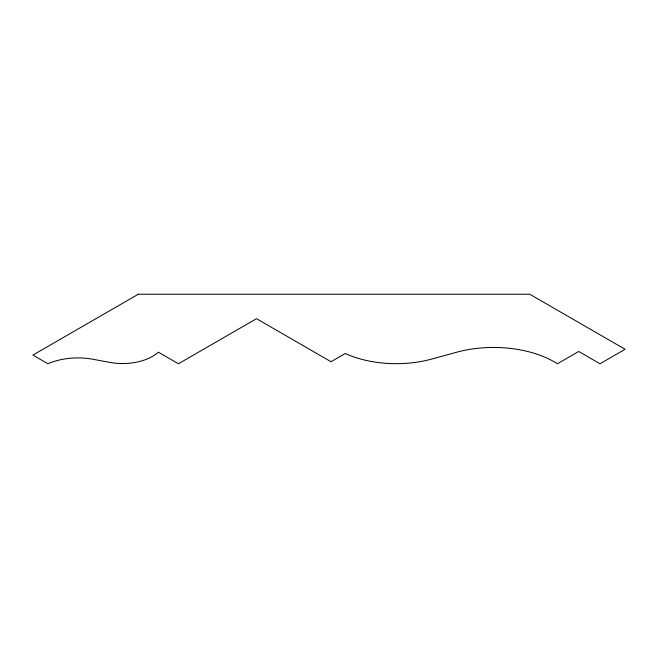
<?xml version="1.0" encoding="UTF-8"?>
<svg xmlns="http://www.w3.org/2000/svg" width="658" height="658" viewBox="0 0 658 658"><rect width="100%" height="100%" fill="white"/><g stroke="black" fill="none" stroke-linecap="round" stroke-linejoin="round"><path stroke-width="0.99" d="M138.295 294.233L32.9 355.081L47.96 363.767A49.317 28.475 0 0 1 92.984 359.276L109.59 362.361A42.441 24.502 0 0 0 158.364 352.178L178.441 363.767L256.513 318.694L331.032 361.719L345.228 353.527A82.76 47.779 0 0 0 431.722 359.054L456.545 352.252A86.272 49.811 0 0 1 557.425 363.767L578.711 351.479L600.006 363.767L625.1 349.283L529.748 294.233L138.295 294.233"/></g></svg>
